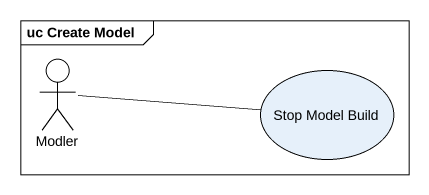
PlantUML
@startuml
mainframe uc Create Model
actor Modler
usecase "Stop Model Build" as Stop_Model_Build
Modler -right- Stop_Model_Build
@enduml
